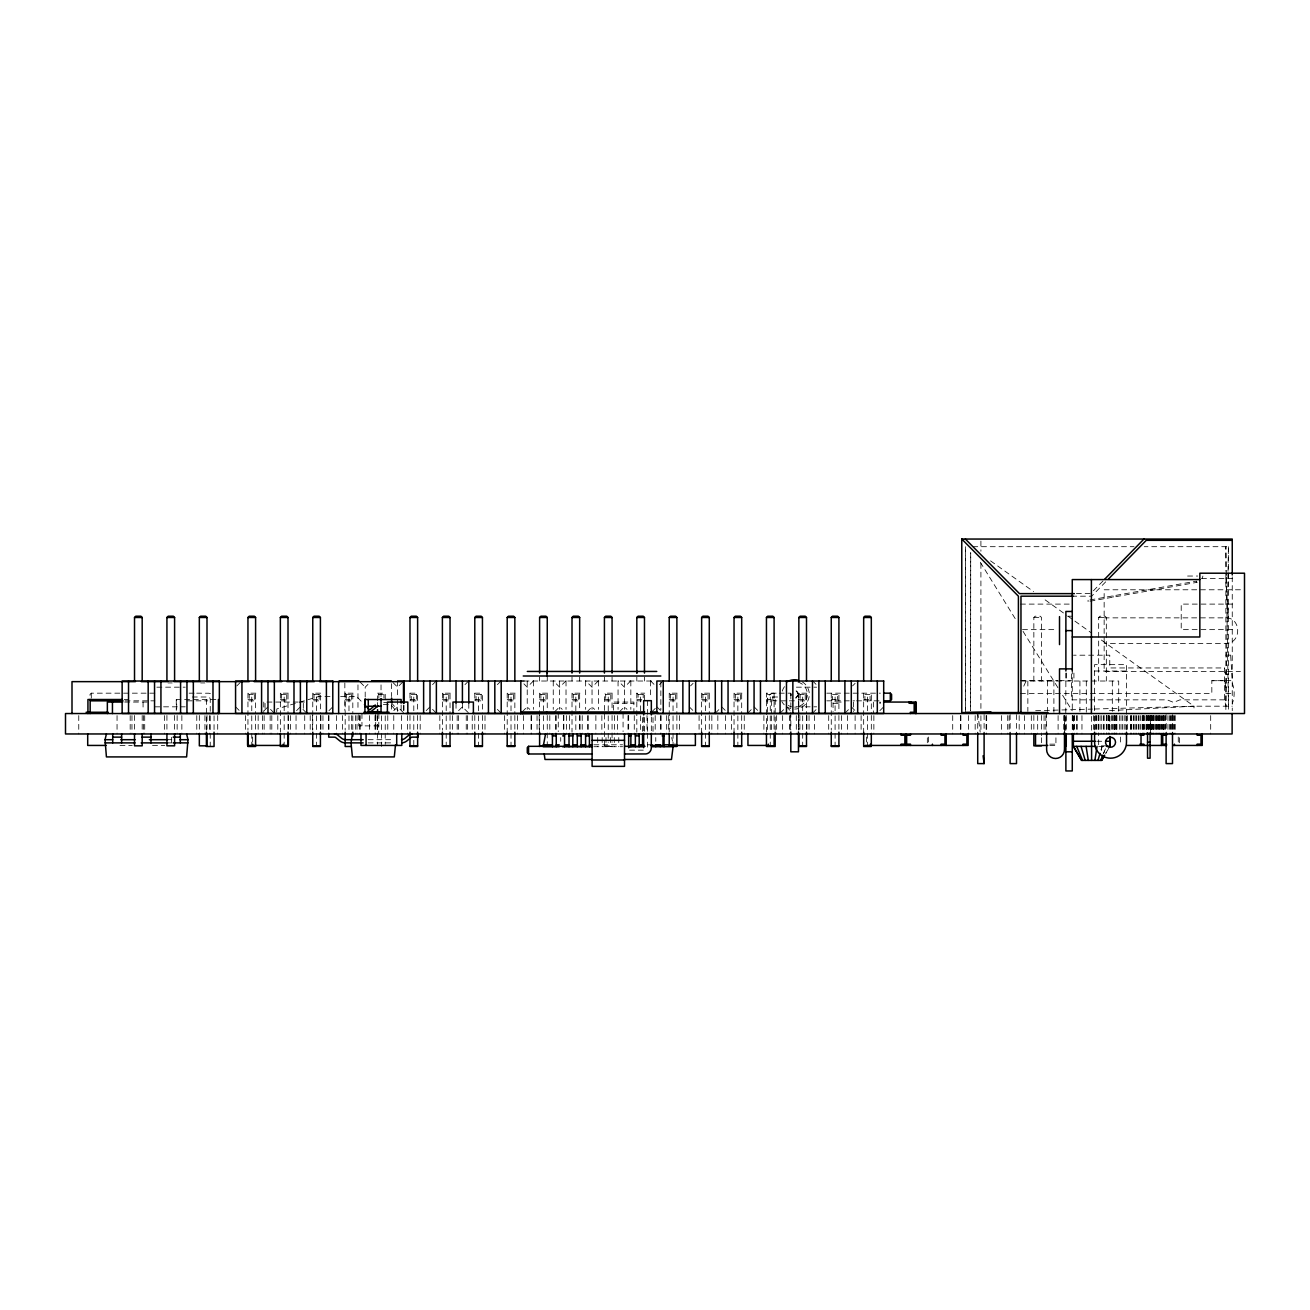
<?xml version="1.0" encoding="UTF-8"?>
<svg xmlns="http://www.w3.org/2000/svg" width="1310" height="1310" viewBox="0 0 1310 1310"><rect width="100%" height="100%" fill="white"/><g stroke="black" fill="none" stroke-linecap="round" stroke-linejoin="round"><path stroke-width="0.75" stroke-dasharray="5 3.75" d="M965.486 712.558L965.601 547.023M790.847 695.348L790.913 693.514A3.832 3.832 0 0 0 790.978 695.495L790.814 694.496M798.429 695.364L798.429 694.496M1227.994 573.289L1225.865 706.188L1224.604 699.851L1224.604 667.953L1109.766 667.953L1109.766 655.197L1073.512 655.197M1228.027 571.242L1228.42 546.696L1144.219 546.696M276.672 712.182L276.836 708.956L297.648 702.766M798.461 694.3L795.727 698.066A3.832 3.832 0 0 0 795.53 690.681L798.461 694.3L798.461 714.097M798.429 694.922L796.087 697.952M1101.071 749.877L1102.103 746.372M1101.153 749.877L1102.201 746.372M1103.544 753.381L1105.738 748.125L1103.61 753.381M1023.749 686.178L1026.205 680.709M1107.785 749.877L1105.722 753.381L1109.865 746.372M1093.408 590.761L1103.249 580.707M1105.673 581.853L1091.672 596.181L1073.496 596.181M154.826 693.17L91.291 693.17L90.013 694.447L90.013 697.853M236.848 685.9L240.68 682.068M255.859 693.17L247.95 693.17L249.227 694.447L254.32 694.447L255.597 693.17L255.597 713.77M264.145 710.659L267.977 706.827M288.282 693.17L280.356 693.17L281.634 694.447L286.726 694.447L288.003 693.17L288.003 713.77M296.551 710.659L300.383 706.827M320.688 693.17L312.762 693.17L314.04 694.447L314.04 699.556L312.762 700.834L320.41 700.834L319.132 699.556L319.132 694.447L320.41 693.17L320.41 713.77M328.957 710.659L332.789 706.827M353.094 693.17L345.169 693.17L346.446 694.447L351.538 694.447L352.816 693.17L352.816 713.77M365.195 697.002L365.195 687.177L370.304 682.068M377.575 700.834L377.575 693.17L378.852 694.447L383.945 694.447L385.222 693.17L385.222 700.834M402.71 682.068L397.601 687.177L392.492 682.068M393.77 710.659L397.601 706.827L403.971 713.197M409.981 700.834L411.258 699.556L411.258 694.447L409.981 693.17L409.981 700.834L417.628 700.834L416.351 699.556L416.351 694.447L417.628 693.17L417.628 713.77M432.562 684.622L436.377 680.791M426.176 710.659L430.008 706.827M450.312 693.17L442.387 693.17L443.664 694.447L448.757 694.447L450.034 693.17L450.034 713.77M464.968 684.622L468.8 680.791M458.582 710.659L462.414 706.827L468.8 713.197M474.793 700.834L476.07 699.556L476.07 694.447L474.793 693.17L474.793 700.834L482.44 700.834L481.163 699.556L481.163 694.447L482.44 693.17L482.44 713.77M497.374 684.622L501.206 680.791M515.125 693.17L507.199 693.17L508.476 694.447L513.569 694.447L514.846 693.17L514.846 713.77M533.612 680.791L527.226 687.177L520.84 680.791M522.117 711.919L527.226 706.827L529.78 709.381M547.531 693.17L539.605 693.17L540.883 694.447L545.975 694.447L547.252 693.17L547.252 713.77M566.018 680.791L559.632 687.177L553.246 680.791M554.523 711.919L559.632 706.827L562.187 709.381M579.937 693.17L572.011 693.17L573.289 694.447L578.381 694.447L579.659 693.17L579.659 713.77M598.424 680.791L592.038 687.177L585.652 680.791M586.929 711.919L592.038 706.827L594.593 709.381M612.343 693.17L604.418 693.17L605.695 694.447L610.788 694.447L612.065 693.17L612.065 713.77M630.831 680.791L624.444 687.177L618.058 680.791M619.335 711.919L624.444 706.827L626.999 709.381M638.101 694.447L643.194 694.447L644.471 693.17L644.471 700.834L636.824 700.834L638.101 699.556L638.101 694.447L636.824 693.17L644.749 693.17M659.405 684.622L663.237 680.791M651.741 711.919L655.573 708.104M677.155 693.17L669.23 693.17L670.507 694.447L675.6 694.447L676.877 693.17L676.877 713.77M690.534 685.9L693.088 683.345M709.562 693.17L701.636 693.17L702.913 694.447L708.006 694.447L709.283 693.17L709.283 713.77M715.276 713.197L719.108 709.381M741.968 693.17L734.042 693.17L735.319 694.447L740.412 694.447L741.689 693.17L741.689 713.77M747.683 713.197L751.514 709.381M774.095 700.834L772.818 699.556L772.818 694.447L774.095 693.17L774.095 713.77M780.089 713.197L783.92 709.381M806.78 693.17L798.854 693.17L800.132 694.447L805.224 694.447L806.501 693.17L806.501 713.77M812.495 713.197L817.604 708.104M831.26 700.834L832.538 699.556L832.538 694.447L831.26 693.17L831.26 730.128M832.538 694.447L837.63 694.447L838.908 693.17L838.908 713.77M852.564 685.9L855.119 683.345M844.901 713.197L848.733 709.381M863.667 700.834L864.944 699.556L864.944 694.447L863.667 693.17L863.667 733.96M864.944 694.447L870.037 694.447L871.314 693.17L871.314 713.77M879.862 710.659L883.693 706.827M1033.852 681.02L1033.852 617.485L1035.129 616.208L1040.238 616.208L1041.515 617.485L1041.515 681.02M1098.664 681.02L1098.664 617.485L1099.941 616.208L1105.051 616.208L1106.328 617.485L1106.328 681.02M299.548 702.193L318.477 696.576L330.546 696.576M1090.002 599.931L1196.243 581.182M1090.018 601.225L1196.521 582.426A8.613 8.613 0 0 0 1197.291 582.213M773.588 693.17L772.9 693.219A6.173 6.173 0 0 0 767.578 698.541L767.545 713.77M1109.488 710.642L1193.983 706.188L1232.251 706.188M1035.653 710.708L1092.491 709.087M1094.521 709.021L1193.983 706.188L1193.983 710.97M1020.457 693.465L1211.832 693.465L1211.832 680.709L1224.604 680.66L1225.865 687.046L1228.42 687.046M972.74 546.696L1134.018 546.696M1187.597 576.04L1197.668 576.04M1201.499 578.594L1232.251 578.594M1240.439 589.778L1104.15 589.778L1104.15 671.441L1240.439 671.441M1076.378 593.626L1090.608 593.626M1020.457 604.106L1071.498 604.106M1232.251 604.106L1181.211 604.106L1181.211 629.635L1232.251 629.635M1067.535 616.208L1072.644 616.208M1033.852 617.485L1041.515 617.485M1098.664 617.485L1106.328 617.485M1104.15 617.861L1225.358 617.861C1241.798 617.108 1241.798 644.111 1225.358 643.374L1104.15 643.374M1022.504 629.651L1057.203 629.635M1225.865 655.147L1232.251 655.147M1094.587 671.015L1126.485 671.015M1228.42 674.29L1225.865 674.29L1224.604 667.953M1020.457 680.66L1057.71 680.709M1059.25 680.66L1071.498 680.709M1211.832 680.709L1224.604 680.709L1225.865 687.046M1225.865 680.66L1232.251 680.66L1230.663 655.147M524.033 681.02L655.262 681.02M1021.489 681.02L1118.707 681.02L1118.707 713.426M168.007 682.919L172.232 682.919M200.692 682.919L204.966 682.919M156.856 687.177L185.218 687.177M796.382 687.177L816.638 687.177M189.131 693.17L194.797 693.17M196.68 693.17L208.699 693.219A6.173 6.173 0 0 1 210.976 693.989M377.575 693.17L385.5 693.17M409.981 693.17L417.906 693.17M474.793 693.17L482.719 693.17M766.448 732.175L766.448 693.17L777.37 693.17M779.253 693.17L790.585 693.17M826.774 693.17L880.369 693.17M1225.865 693.416L1232.251 693.416M314.04 694.447L319.132 694.447M411.258 694.447L416.351 694.447M476.07 694.447L481.163 694.447M766.448 693.17L767.725 694.447L772.818 694.447M340.6 696.576L356.697 696.576L361.871 701.931M192.308 697.002L207.881 697.002A2.342 2.342 0 0 1 210.239 699.343L210.239 713.77M777.6 697.002L773.719 697.002A2.342 2.342 0 0 0 771.377 699.343L771.377 713.77M124.172 699.507L128.167 699.507M215.855 699.507L176.686 699.507L176.686 710.446M247.95 699.475L255.597 699.475M280.356 699.475L288.003 699.475M312.762 699.475L320.41 699.475M345.169 699.475L352.816 699.475M409.981 699.475L417.628 699.475M442.387 699.475L450.034 699.475M474.793 699.475L482.44 699.475M507.199 699.475L514.846 699.475M539.605 699.475L547.252 699.475M572.011 699.475L579.659 699.475M604.418 699.475L612.065 699.475M636.824 699.475L643.194 699.556M669.23 699.475L676.877 699.475M701.636 699.475L709.283 699.475M734.042 699.475L741.689 699.475M766.448 699.475L774.095 699.475M798.854 699.475L806.501 699.475M831.26 699.475L838.908 699.475M863.667 699.475L871.314 699.475M1224.604 699.851L1179.95 699.851L1173.563 702.406L1167.177 699.851L1071.498 699.851L1071.498 672.832M125.056 700.834L148.881 700.834M150.863 700.834L154.826 700.834M187.232 700.834L207.766 700.834M794.368 700.834L766.448 700.834L767.725 699.556L767.725 694.447M826.774 700.834L854.562 700.834M856.543 700.834L880.369 700.834M124.696 702.062L148.177 702.062M266.962 702.062L298.598 702.062M299.482 702.062L307.784 702.062M841.2 702.062L833.045 702.062L833.045 711.625M383.732 702.52L389.332 702.52M613.473 703.339L633.893 703.339M833.045 703.339L841.2 703.339M383.339 704.518L390.789 704.518L395.669 710.462M154.826 706.827L185.218 706.827M796.382 706.827L816.638 706.827M378.868 725.887L358.793 725.887L358.793 713.541M167.745 739.692L171.806 739.692M368.143 739.692L393.72 739.692M1096.699 741.264L1104.199 741.264M167.745 742.885L171.806 742.885M368.143 742.885L393.72 742.885M1049.801 744.162L1055.926 744.162M593.889 744.8L622.594 744.8M647.467 744.8L651.938 744.8M119.98 745.439L132.228 745.439M152.517 745.439L164.765 745.439M1049.801 745.439L1055.926 745.439L1055.926 733.96M604.418 745.832L612.065 745.832M1106.328 745.832L1098.664 745.832L1098.664 737.726M612.065 746.487L604.418 746.487L604.418 693.17M1098.713 746.372L1103.953 746.372M593.889 746.716L622.594 746.716M629.57 750.155L645.159 750.155A2.342 2.342 0 0 0 646.059 749.975M796.12 690.878L798.429 693.923L798.429 710.118M990.556 560.876L1033.557 591.596M1045.134 599.865L1066.635 615.225M1068.289 616.404L1073.25 619.941M1074.904 621.12L1091.443 632.943M1101.366 640.033L1193.983 706.188M871.314 700.834L870.037 699.556L870.037 694.447M851.287 706.827L855.119 710.659M838.908 700.834L837.63 699.556L837.63 694.447M812.495 680.791L817.604 685.9M786.475 706.827L790.307 710.659M754.069 706.827L757.9 710.659M721.663 706.827L725.494 710.659M689.256 706.827L693.088 710.659M650.464 680.791L655.573 685.9M656.85 706.827L660.682 710.659M497.374 709.381L501.206 713.197M432.562 709.381L436.377 713.197M360.086 682.068L365.195 687.177M302.938 709.381L306.753 713.197M270.531 709.381L274.347 713.197M235.571 706.827L239.402 710.659M391.199 702.52L398.06 710.691M980.322 562.252L1015.594 619.27M1023.061 631.355L1058.333 688.372M1062.606 695.283L1072.219 710.839M671.719 737.563L672.521 741.182M1112.992 595.87L1113.205 597.131M977.719 712.558L980.175 732.192M1225.865 578.594L1228.42 619.417M1226.324 575.319L1225.865 546.696L1225.865 571.242M1226.356 577.366L1228.42 706.188M1232.251 576.793L1232.251 710.642M1228.42 546.696L1228.42 710.97M1225.865 573.289L1225.865 712.558M1210.686 715.587L1210.686 733.96M1196.521 581.1L1196.521 582.426M1179.557 737.776L1179.557 743.523M1178.279 737.022L1178.279 744.162M1175.217 715.587L1175.217 733.96M1174.464 715.587L1174.464 733.96M1173.695 715.587L1173.695 733.96M1172.794 715.587L1172.794 733.96M1172.499 714.605L1172.417 733.96M1172.041 715.587L1172.041 733.96M1171.14 715.587L1171.14 733.96M1170.37 715.587L1170.37 733.96M1169.601 715.587L1169.601 733.96M1167.947 715.587L1167.947 733.96M1166.113 714.605L1166.293 733.96M1165.523 715.587L1165.523 733.96M1164.754 715.587L1164.754 733.96M1163.87 715.587L1163.87 733.96M1163.362 715.587L1163.362 733.96M1163.231 715.587L1163.1 733.96M1162.461 715.587L1162.461 733.96M1161.692 715.587L1161.446 733.96M1160.938 715.587L1160.938 733.96M1160.038 715.587L1160.038 733.96M1159.268 715.587L1159.268 733.96M1159.022 715.587L1159.022 733.96M1158.384 715.587L1158.384 733.96M1157.614 715.587L1157.614 733.96M1156.845 715.587L1156.845 733.96M1156.599 715.587L1156.599 733.96M1155.191 715.587L1155.191 733.96M1154.929 715.587L1154.929 733.96M1153.537 715.587L1153.537 733.96M1153.406 715.587L1153.406 733.96M1152.767 715.587L1152.767 733.96M1151.998 715.587L1151.998 733.96M1151.752 715.587L1151.752 733.96M1151.113 715.587L1151.113 733.96M1150.982 715.587L1150.982 733.96M1150.606 733.96L1150.606 715.587L1150.344 733.96M1150.082 715.457L1150.082 732.683M1149.328 715.587L1149.328 733.96M1148.69 715.587L1148.69 733.96M1148.559 715.587L1148.559 733.96M1147.544 715.457L1147.544 732.683M1146.905 715.587L1146.905 733.96M1146.266 715.587L1146.266 733.96M1146.135 715.587L1146.135 733.96M1144.481 715.587L1144.481 733.96M1143.712 715.587L1143.843 733.96M1143.45 715.587L1143.45 733.96M1142.435 715.587L1142.435 733.96M1142.173 715.587L1142.173 733.96M1140.65 715.587L1140.65 733.96M1138.996 715.587L1138.996 733.96M1138.226 715.587L1138.226 733.96M1136.572 715.587L1136.572 733.96M1135.803 715.587L1135.803 733.96M1134.132 715.587L1134.132 733.96M1133.379 715.587L1133.379 733.96M1131.709 715.587L1131.709 733.96M1131.07 715.587L1130.956 733.96M1130.694 715.587L1130.694 733.96M1127.501 715.587L1127.501 733.96M1126.485 714.228L1126.485 664.645L1094.587 664.645L1094.587 714.228M1126.485 716.161L1126.485 730.243M1125.847 715.587L1125.847 733.96M1124.193 715.587L1124.193 733.96M1122.523 715.587L1122.523 733.96M1121 715.587L1121 733.96M1120.623 737.022L1120.623 745.439M1119.346 715.587L1119.346 733.96M1116.922 715.587L1116.922 733.96M1116.153 715.587L1116.153 733.96M1116.022 715.587L1116.022 733.96M1114.876 715.587L1114.876 733.96M1114.745 715.587L1114.745 733.96M1114.499 715.587L1114.499 733.96M1113.091 715.587L1113.091 733.96M1112.829 715.587L1112.829 733.96M1112.321 681.02L1112.321 711.395M1111.437 715.587L1111.306 733.96M1109.881 716.39L1109.865 732.454M1109.652 715.587L1109.652 733.96M1108.882 715.587L1108.882 733.96M1108.244 715.587L1108.244 733.96M1107.982 715.587L1107.982 733.96M1106.59 715.587L1106.59 733.96M1106.328 715.457L1106.328 733.96M1104.15 715.587L1104.15 733.96M1103.397 715.587L1103.397 733.96M1101.726 715.587L1101.726 733.96M1101.644 746.372L1101.661 750.384M1100.072 715.587L1100.072 733.96M1098.664 715.457L1098.664 735.712M1098.55 715.587L1098.55 733.96M1096.879 715.587L1096.879 733.96M1096.126 715.587L1096.126 733.96M1095.226 715.587L1095.226 733.96M1094.587 716.161L1094.587 730.243M1093.572 715.587L1093.572 733.96M1091.574 716.39L1091.672 731.7M1088.086 600.258L1088.086 601.568M1086.301 681.02L1086.301 713.426M1081.962 715.587L1081.962 733.96M1079.915 681.02L1079.915 711.395M1077.246 715.587L1077.246 733.96M1076.476 715.587L1076.476 733.96M1074.298 715.587L1074.298 733.96M1073.922 673.078L1073.922 681.02M1073.922 715.457L1073.922 731.651M1073.414 716.39L1073.381 732.454M1072.644 715.587L1072.644 733.96M1072.268 668.886L1072.268 711.526M1072.268 715.555L1072.268 731.668M1066.258 673.078L1066.258 681.02M1066.258 715.457L1066.258 729.637M1065.881 673.029L1065.751 733.96M1064.997 715.587L1064.997 733.96M1063.72 715.587L1063.72 733.96M1058.103 715.587L1058.103 733.96M1053.895 681.02L1053.895 713.426M1047.509 681.02L1047.509 711.395M1046.624 712.558L1046.624 730.079M1045.855 715.587L1045.855 733.96M1044.07 715.587L1044.07 733.96M1041.515 715.457L1041.515 735.712M1041.515 737.726L1041.515 745.832M1037.684 715.587L1037.684 733.96M1033.852 715.457L1033.852 731.651M1031.314 715.587L1031.314 733.96M1027.859 681.02L1027.859 711.395M1024.42 715.587L1024.42 733.96M1019.18 715.587L1019.18 733.96M1016.511 714.605L1016.511 732.978M1010.125 714.605L1010.125 732.978M1009.109 715.587L1009.109 733.96M1007.701 715.587L1007.701 733.96M1001.446 715.587L1001.446 733.96M986.659 715.587L986.659 733.96M986.135 715.587L986.135 733.96M984.105 714.605L984.105 732.978M980.912 541.079L980.912 551.232M980.912 563.415L980.912 713.704M980.912 715.735L980.912 731.979M977.719 714.605L977.719 732.978M975.164 715.587L975.164 733.96M968.532 715.587L968.532 733.96M965.601 546.696L965.601 710.544M960.885 715.587L960.885 733.96M960.377 715.587L960.377 733.96M952.714 715.587L952.714 733.96M928.61 737.022L928.61 744.162M927.333 737.776L927.333 743.523M880.5 702.062L880.5 703.339M879.731 702.062L879.731 703.339M873.868 715.587L873.868 733.96M873.361 702.062L873.361 713.541M871.314 715.457L871.314 733.96M867.498 697.018L867.498 713.77M867.498 715.817L867.498 746.487M866.598 737.022L866.598 744.162M861.112 715.587L861.112 733.96M855.119 715.587L855.119 733.96M853.449 702.062L853.449 711.625M847.455 715.587L847.455 733.96M841.462 715.587L841.462 733.96M838.908 715.457L838.908 733.96M835.092 697.018L835.092 713.77M835.092 715.817L835.092 746.487M828.706 715.587L828.706 733.96M814.542 715.587L814.542 733.96M809.056 715.587L809.056 733.96M806.894 715.587L806.894 733.96M806.501 715.457L806.501 730.128M805.224 694.447L805.224 699.556L806.501 700.834L798.854 700.834L800.132 699.556L800.132 694.447M802.686 697.018L802.686 713.77M802.686 715.817L802.686 746.487M799.87 715.587L799.87 733.96M798.854 693.17L798.854 730.128M798.461 716.095L798.461 729.981L798.429 712.1M796.3 715.587L796.3 733.96M790.847 693.891L790.847 710.167M790.814 712.132L790.847 729.997M790.307 715.587L790.307 733.96M789.406 715.587L789.406 733.96M782.643 715.587L782.643 733.96M776.65 715.587L776.65 733.96M775.192 699.475L775.192 730.128M774.095 715.457L774.095 730.128M771.377 715.817L771.377 732.175M770.264 697.018L770.264 713.77M770.264 715.817L770.264 746.487M767.545 715.817L767.545 732.175M763.894 715.587L763.894 733.96M744.244 715.587L744.244 733.96M741.689 715.457L741.689 733.96M740.412 694.447L740.412 699.556L741.689 700.834L734.042 700.834L735.319 699.556L735.319 694.447M737.858 697.018L737.858 713.77M737.858 715.817L737.858 746.487M734.042 693.17L734.042 733.96M731.488 715.587L731.488 733.96M725.494 715.587L725.494 733.96M717.831 715.587L717.831 733.96M711.838 715.587L711.838 733.96M709.283 715.457L709.283 733.96M708.006 694.447L708.006 699.556L709.283 700.834L701.636 700.834L702.913 699.556L702.913 694.447M705.451 697.018L705.451 713.77M705.451 715.817L705.451 746.487M701.636 693.17L701.636 733.96M699.082 715.587L699.082 733.96M679.432 715.587L679.432 733.96M676.877 715.457L676.877 732.175M675.6 694.447L675.6 699.556L676.877 700.834L669.23 700.834L670.507 699.556L670.507 694.447M673.045 697.018L673.045 713.77M673.045 715.817L673.045 746.487M669.23 693.17L669.23 732.175M668.722 715.587L668.722 733.96M666.675 715.587L666.675 733.96M661.059 715.587L661.059 733.96M660.846 682.002L660.846 709.954M660.682 715.587L660.682 733.96M655.77 737.563L655.77 741.296M655.197 715.587L655.197 733.96M653.019 717.618L653.019 733.96M651.332 717.029L651.332 731.34M650.464 681.02L650.464 697.231M647.5 700.67L647.5 731.34M647.5 733.387L647.5 747.813A2.342 2.342 0 0 1 646.812 749.467M647.025 715.587L647.025 733.96M644.471 677.057L644.471 681.02M644.471 717.471L644.471 732.175M643.668 717.029L643.668 731.34M643.194 694.447L643.194 697.853M642.44 717.618L642.44 733.96M640.639 697.018L640.639 713.77M640.639 715.817L640.639 732.175M636.824 677.057L636.824 681.02M636.824 693.17L636.824 732.175M634.269 715.587L634.269 733.96M633.893 713.541L633.893 702.062L613.473 702.062L613.473 713.541M630.831 681.02L630.831 709.381M628.669 715.358L628.669 731.553M628.014 715.587L628.014 733.96M624.444 681.02L624.444 709.381M623.069 713.328L623.069 731.553M618.762 737.563L618.762 746.716M618.058 681.02L618.058 709.381M617.55 715.587L617.55 733.96M614.619 715.587L614.619 733.96M614.308 737.563L614.308 746.716M612.065 677.057L612.065 681.02M612.065 715.457L612.065 742.393M610.788 694.447L610.788 699.556L612.065 700.834L604.418 700.834L605.695 699.556L605.695 694.447M610.476 737.563L610.476 746.716M608.233 697.018L608.233 713.77M608.233 715.817L608.233 742.393M606.006 737.563L606.006 746.716M604.418 677.057L604.418 681.02M602.174 737.563L602.174 746.716M601.863 715.587L601.863 733.96M598.424 681.02L598.424 709.381M597.72 737.563L597.72 746.716M595.87 715.587L595.87 733.96M592.038 681.02L592.038 709.381M588.206 715.587L588.206 733.96M587.699 715.587L587.699 733.96M585.652 681.02L585.652 709.381M582.213 715.587L582.213 733.96M580.052 715.587L580.052 733.96M579.659 677.057L579.659 681.02M579.659 715.457L579.659 732.175M578.381 694.447L578.381 699.556L579.659 700.834L572.011 700.834L573.289 699.556L573.289 694.447M575.827 697.018L575.827 713.77M575.827 715.817L575.827 732.175M572.011 677.057L572.011 681.02M572.011 693.17L572.011 732.175M569.457 715.587L569.457 733.96M566.526 715.587L566.526 733.96M566.018 681.02L566.018 709.381M563.857 715.358L563.857 731.553M563.464 715.587L563.464 733.96M560.713 737.563L560.713 741.296M559.632 681.02L559.632 709.381M558.256 713.328L558.256 731.553M556.062 715.587L556.062 733.96M555.8 715.587L555.8 733.96M553.246 681.02L553.246 709.381M549.807 715.587L549.807 733.96M547.252 677.057L547.252 681.02M547.252 715.457L547.252 746.487M545.975 694.447L545.975 699.556L547.252 700.834L539.605 700.834L540.883 699.556L540.883 694.447M543.421 697.018L543.421 713.77M543.421 715.817L543.421 732.175M539.605 677.057L539.605 681.02M539.605 693.17L539.605 733.96M539.212 715.587L539.212 733.96M537.051 715.587L537.051 733.96M533.612 681.02L533.612 709.381M531.565 715.587L531.565 733.96M531.058 715.587L531.058 733.96M527.226 681.02L527.226 709.381M523.394 715.587L523.394 733.96M517.401 715.587L517.401 733.96M514.846 715.457L514.846 733.96M513.569 694.447L513.569 699.556L514.846 700.834L507.199 700.834L508.476 699.556L508.476 694.447M511.015 697.018L511.015 713.77M511.015 715.817L511.015 746.487M507.199 693.17L507.199 733.96M504.645 715.587L504.645 733.96M484.995 715.587L484.995 733.96M482.44 715.457L482.44 733.96M478.608 697.018L478.608 713.77M478.608 715.817L478.608 746.487M474.793 715.457L474.793 733.96M472.239 715.587L472.239 733.96M468.8 703.306L468.8 711.395M467.637 715.587L467.637 733.96M466.245 715.587L466.245 733.96M462.414 703.306L462.414 711.395M458.582 715.587L458.582 733.96M457.174 715.587L457.174 733.96M456.027 703.306L456.027 711.395M452.589 715.587L452.589 733.96M450.034 715.457L450.034 730.128M448.757 694.447L448.757 699.556L450.034 700.834L442.387 700.834L443.664 699.556L443.664 694.447M446.202 697.018L446.202 713.77M446.202 715.817L446.202 746.487M442.387 693.17L442.387 730.128M439.833 715.587L439.833 733.96M420.183 715.587L420.183 733.96M417.628 715.457L417.628 730.128M413.796 697.018L413.796 713.77M413.796 715.817L413.796 732.175M413.796 740.346L413.796 746.487M409.981 715.457L409.981 730.128M407.426 715.587L407.426 733.96M403.971 705.32L403.971 711.395M403.48 705.566L403.48 713.541M401.433 715.587L401.433 733.96M401.138 704.976L401.138 710.446M397.601 681.02L397.601 697.231M397.601 699.245L397.601 711.395M393.77 715.587L393.77 733.96M391.592 683.689L391.592 696.609M391.592 704.109L391.592 710.315M387.776 715.587L387.776 733.96M385.222 715.817L385.222 744.44M383.945 694.447L383.945 697.853M381.39 715.817L381.39 746.487M381.03 684.884L381.03 696.609M378.852 694.447L378.852 697.853M378.868 713.541L378.721 733.96M377.575 702.537L377.575 707.646M377.575 715.817L377.575 744.44M377.182 715.587L377.182 733.96M375.708 713.541L375.708 725.887M375.528 715.587L375.528 733.96M375.02 715.587L375.02 733.96M369.535 715.587L369.535 733.96M361.953 713.541L361.953 725.887M360.217 715.587L360.217 733.96M359.333 715.587L359.333 733.96M357.974 684.884L357.974 710.315M357.024 715.587L357.024 733.96M355.37 715.587L355.37 733.96M352.816 715.817L352.816 730.128M351.538 694.447L351.538 699.556L352.816 700.834L345.169 700.834L346.446 699.556L346.446 694.447M351.669 715.587L351.669 733.96M348.984 697.018L348.984 713.77M348.984 715.817L348.984 732.175M345.169 693.17L345.169 730.128M344.841 682.919L344.841 710.315M342.614 715.587L342.614 733.96M336.621 715.587L336.621 733.96M328.957 715.587L328.957 733.96M328.581 715.587L328.581 733.96M322.964 715.587L322.964 733.96M320.917 715.587L320.917 733.96M320.41 715.457L320.41 730.128M316.578 697.018L316.578 713.77M316.578 715.817L316.578 746.487M312.762 693.17L312.762 730.128M312.369 715.587L312.369 733.96M310.208 715.587L310.208 733.96M304.722 715.587L304.722 733.96M303.314 703.339L303.314 710.478M296.044 715.587L296.044 733.96M290.558 715.587L290.558 733.96M288.397 715.587L288.397 733.96M288.003 715.457L288.003 730.128M286.726 694.447L286.726 699.556L288.003 700.834L280.356 700.834L281.634 699.556L281.634 694.447M284.172 697.018L284.172 713.77M284.172 715.817L284.172 746.487M280.356 693.17L280.356 732.175M277.802 715.587L277.802 733.96M271.809 715.587L271.809 733.96M270.138 715.587L270.138 733.96M265.046 703.339L265.046 710.478M264.145 715.587L264.145 733.96M263.769 702.062L263.769 713.541M262.491 715.587L262.491 733.96M258.152 715.587L258.152 733.96M255.597 715.457L255.597 732.175M254.32 694.447L254.32 699.556L255.597 700.834L247.95 700.834L249.227 699.556L249.227 694.447M252.666 737.022L252.666 742.377M251.766 697.018L251.766 713.77M251.766 715.817L251.766 746.487M247.95 693.17L247.95 730.128M245.396 715.587L245.396 733.96M217.706 715.587L217.706 733.96M214.054 715.817L214.054 730.128M210.239 715.817L210.239 746.487M209.534 715.587L209.534 733.96M206.996 715.457L206.996 733.96M206.407 699.475L206.407 730.128M204.95 715.587L204.95 733.96M199.333 715.457L199.333 733.96M196.778 715.587L196.778 733.96M181.861 715.587L181.861 733.96M177.128 715.587L177.128 733.96M176.261 699.507L176.261 710.446M174.59 715.457L174.59 731.651M171.397 737.235L171.397 742.885M166.927 715.457L166.927 731.651M164.372 715.587L164.372 733.96M144.722 715.587L144.722 733.96M143.576 715.587L143.576 733.96M143.068 702.062L143.068 710.478M142.184 715.457L142.184 731.651M134.521 715.457L134.521 731.651M131.966 715.587L131.966 733.96M130.181 715.587L130.181 733.96M117.049 715.587L117.049 733.96M91.291 693.17L91.291 700.834M78.764 715.587L78.764 733.96M797.937 682.084A12.756 12.756 0 0 1 794.646 707.154M791.338 706.729A12.756 12.756 0 0 1 788.26 705.451M782.316 691.107A12.756 12.756 0 0 1 785.623 685.376M801.982 681.691A14.672 14.672 0 0 1 794.646 709.07M790.847 708.579A14.672 14.672 0 0 1 787.31 707.105M784.264 704.78A14.672 14.672 0 0 1 781.939 701.734M1232.251 683.214A28.181 28.181 0 0 1 1232.251 703.634M1202.908 576.04A8.613 8.613 0 0 1 1202.04 578.25M970.694 552.771L970.579 710.544L970.71 552.771M1064.604 733.96L1064.604 715.587L1064.473 733.96"/><path stroke-width="1.5" d="M965.601 712.558L990.999 711.985M546.81 676.009L547.302 671.441M186.609 733.96L187.985 739.692L186.609 756.918L106.421 756.918L105.046 739.692L106.421 733.96M395.489 744.899L394.31 756.918L352.406 756.918L351.031 742.885L352.406 733.96M546.548 711.952L546.548 713.541M664.055 744.8L673.307 744.8L671.49 759.472L624.559 759.472M1094.898 760.406L1097.027 746.372M559.223 746.716L543.175 746.716L545.55 733.96M1097.976 760.406L1100.04 753.381M1100.629 760.406L1102.823 755.133M1073.381 733.616L1073.365 746.372L1081.601 760.406L1101.661 760.406L1104.707 755.133M1101.661 760.406L1103.708 756.902M1104.641 579.266L1143.957 539.049M1108.473 578.987L1146.283 540.326L1232.251 540.326M134.521 681.02L134.521 617.485L135.798 616.208L140.907 616.208L142.184 617.485L142.184 681.02M166.927 681.02L166.927 617.485L168.204 616.208L173.313 616.208L174.59 617.485L174.59 681.02M199.333 681.02L199.333 617.485L200.61 616.208L205.719 616.208L206.996 617.485L206.996 681.02M247.95 681.02L247.95 617.485L249.227 616.208L254.32 616.208L255.597 617.485L255.597 681.02M280.356 681.02L280.356 617.485L281.634 616.208L286.726 616.208L288.003 617.485L288.003 681.02M312.762 681.02L312.762 617.485L314.04 616.208L319.132 616.208L320.41 617.485L320.41 681.02M409.981 681.02L409.981 617.485L411.258 616.208L416.351 616.208L417.628 617.485L417.628 681.02M442.387 681.02L442.387 617.485L443.664 616.208L448.757 616.208L450.034 617.485L450.034 681.02M474.793 681.02L474.793 617.485L476.07 616.208L481.163 616.208L482.44 617.485L482.44 681.02M507.199 681.02L507.199 617.485L508.476 616.208L513.569 616.208L514.846 617.485L514.846 681.02M539.605 673.078L539.605 617.485L540.883 616.208L545.975 616.208L547.252 617.485L547.252 673.078M572.011 673.078L572.011 617.485L573.289 616.208L578.381 616.208L579.659 617.485L579.659 673.078M604.418 673.078L604.418 617.485L605.695 616.208L610.788 616.208L612.065 617.485L612.065 673.078M636.824 673.078L636.824 617.485L638.101 616.208L643.194 616.208L644.471 617.485L644.471 673.078M592.104 746.323L528.569 746.323L527.291 747.601L527.291 752.71L528.569 753.987L592.104 753.987M669.23 681.02L669.23 617.485L670.507 616.208L675.6 616.208L676.877 617.485L676.877 681.02M701.636 681.02L701.636 617.485L702.913 616.208L708.006 616.208L709.283 617.485L709.283 681.02M734.042 681.02L734.042 617.485L735.319 616.208L740.412 616.208L741.689 617.485L741.689 681.02M766.448 681.02L766.448 617.485L767.725 616.208L772.818 616.208L774.095 617.485L774.095 681.02M798.854 681.02L798.854 617.485L800.132 616.208L805.224 616.208L806.501 617.485L806.501 681.02M831.26 681.02L831.26 617.485L832.538 616.208L837.63 616.208L838.908 617.485L838.908 681.02M863.667 681.02L863.667 617.485L864.944 616.208L870.037 616.208L871.314 617.485L871.314 681.02M884.348 700.834L890.309 700.834L891.586 699.556L891.586 694.447L890.309 693.17L884.348 693.17M375.299 704.993L369.633 709.954L364.458 704.6M370.337 712.182L378.066 705.795M1047.967 712.558L961.769 712.558L961.769 539.049L1232.251 539.049L1232.251 574.959M1199.845 579.577L1072.268 579.577L1072.268 671.064M1074.347 593.626L1019.475 593.626L965.372 539.049M1073.496 596.181L1020.965 596.181L1020.965 712.558M1072.268 611.475L1065.881 611.475L1065.881 671.015M134.521 617.485L142.184 617.485M166.927 617.485L174.59 617.485M199.333 617.485L206.996 617.485M247.95 617.485L255.597 617.485M280.356 617.485L288.003 617.485M312.762 617.485L320.41 617.485M409.981 617.485L417.628 617.485M442.387 617.485L450.034 617.485M474.793 617.485L482.44 617.485M507.199 617.485L514.846 617.485M539.605 617.485L547.252 617.485M572.011 617.485L579.659 617.485M604.418 617.485L612.065 617.485M636.824 617.485L644.471 617.485M669.23 617.485L676.877 617.485M701.636 617.485L709.283 617.485M734.042 617.485L741.689 617.485M766.448 617.485L774.095 617.485M798.854 617.485L806.501 617.485M831.26 617.485L838.908 617.485M863.667 617.485L871.314 617.485M1065.881 630.618L1072.268 630.618M1072.268 636.987L1199.845 636.987L1199.845 573.207L1244.5 573.207L1244.5 713.541L65.5 713.541L65.5 733.96L1232.12 733.96L1232.12 713.541M1072.268 668.886L1059.512 668.886L1059.512 713.541M527.308 671.441L656.768 671.441M523.23 676.009L660.846 676.009M339.159 680.791L358.809 680.791M371.565 680.791L391.215 680.791M397.601 681.02L524.033 681.02M135.438 681.642L72.001 681.642L72.001 713.541M141.251 681.642L167.729 681.642M173.837 681.642L200.315 681.642M206.423 681.642L249.195 681.642M254.107 681.642L281.797 681.642M286.857 681.642L314.318 681.642M319.591 681.642L403.48 681.642L403.48 703.568M122.354 699.507L87.934 699.507L87.934 713.541M364.737 699.507L401.138 699.507L401.138 703.159M123.058 700.834L91.291 700.834L90.013 699.556M122.665 702.062L107.355 702.062L107.355 713.541M883.824 702.062L916.23 702.062L916.23 713.541M368.274 706.221L381.03 706.221M381.03 711.739L368.274 711.739L368.274 699.507M521.118 711.952L644.684 711.952M650.775 711.952L657.407 711.952M86.132 712.263L108.19 712.263M363.885 712.263L389.07 712.263M521.036 712.918L522.903 713.541M527.259 712.918L643.734 712.918M652.151 712.918L657.473 712.918M371.565 713.197L377.46 713.197M643.881 712.984L520.61 713.541M657.817 712.984L652.413 713.541M405.936 713.426L454.062 713.426M472.714 713.426L520.84 713.426M1021.489 713.426L1047.509 713.426M1140.011 735.237L1143.843 735.237L1143.843 733.96M552.427 735.876L556.242 735.876M562.629 735.876L564.544 735.876M569.015 735.876L572.83 735.876M577.301 735.876L581.132 735.876M585.586 735.876L589.418 735.876M628.98 735.876L630.88 735.876M635.35 735.876L639.182 735.876M662.139 735.876L664.055 735.876M112.709 737.137L121.633 737.137M142.053 737.137L150.977 737.137M173.182 737.137L180.322 737.137M105.046 739.692L112.709 739.692M120.847 739.692L135.077 739.692M149.324 739.692L167.631 739.692M179.847 739.692L187.985 739.692M363.214 739.692L345.562 739.692A6.141 6.141 0 0 1 341.681 738.316L337.816 735.156A5.273 5.273 0 0 0 334.476 733.96M592.104 740.33L624.51 740.33M1073.365 741.264L1095.209 741.264M1105.574 741.264L1109.881 741.264M1147.544 742.246L1150.082 742.246M105.046 742.885L135.077 742.885M141.185 742.885L167.631 742.885M173.182 742.885L187.985 742.885M363.214 742.885L345.038 742.868A9.334 9.334 0 0 1 340.076 741.1L335.704 737.546A2.08 2.08 0 0 0 334.59 737.153L328.712 737.137L328.712 733.96M1140.011 744.162L1143.843 744.162L1143.843 745.439M543.175 744.8L552.427 744.8M556.242 744.8L559.223 744.8M564.544 744.8L569.015 744.8M572.83 744.8L577.301 744.8M581.132 744.8L585.586 744.8M589.418 744.8L592.398 744.8M630.88 744.8L635.35 744.8M639.182 744.8L643.652 744.8M106.077 745.439L87.704 745.439L87.704 733.96M650.726 745.439L662.975 745.439L662.975 733.96M865.321 745.439L968.155 745.439L968.155 733.96M1047.771 745.439L1035.522 745.439L1035.522 733.96M1126.747 745.439L1166.539 745.439L1166.539 744.162L1162.723 744.162L1162.723 735.237L1166.539 735.237L1166.539 733.96M1172.663 745.439L1202.269 745.439L1202.269 733.96M247.95 745.832L255.597 745.832L255.597 733.682M288.003 745.832L280.356 745.832L280.356 733.682M312.762 745.832L320.41 745.832M409.981 745.832L417.628 745.832M442.387 745.832L450.034 745.832M474.793 745.832L482.44 745.832M507.199 745.832L514.846 745.832M539.605 745.832L543.421 745.832M701.636 745.832L709.283 745.832M734.042 745.832L741.689 745.832M806.501 745.832L798.854 745.832L798.854 733.682M831.26 745.832L838.908 745.832M863.667 745.832L871.314 745.832L871.314 733.682M1041.515 745.832L1033.852 745.832L1033.852 733.682M255.597 746.487L247.95 746.487L247.95 732.175M280.356 746.487L288.003 746.487L288.003 732.175M350.9 746.487L345.169 746.487L345.169 732.175M624.51 746.323L645.028 746.323M673.045 746.487L676.877 746.487M766.448 746.487L775.192 746.487L775.192 732.175M798.854 746.487L806.501 746.487L806.501 732.175M871.314 746.487L863.667 746.487L863.667 732.175M1095.209 746.372L1073.365 746.372L1081.634 760.406M1106.475 746.372L1109.865 746.372L1109.865 736.433M562.629 746.716L592.398 746.716M628.98 746.716L643.652 746.716M673.307 746.716L651.938 746.716L651.938 744.8M1065.881 751.809L1072.268 751.809M624.51 753.987L645.961 753.938A6.173 6.173 0 0 0 651.283 748.616L651.332 733.387M591.923 759.472L544.993 759.472L544.207 754.003M592.104 759.98L624.51 759.98M984.105 732.978L984.105 763.599L977.719 763.599L977.719 732.978M961.769 539.049L1018.41 596.181L1018.41 712.558M1076.705 746.372L1082.584 760.406M636.775 671.441L637.037 672.832M1081.061 746.372L1085.22 760.406M1086.121 746.372L1088.299 760.406M983.122 755.739L984.105 763.599M1091.59 760.406L1091.574 733.616M1197.16 733.96L1197.16 735.237L1200.992 735.237L1200.992 744.162L1197.16 744.162L1197.16 745.439M1174.464 744.162L1174.464 745.439M1172.499 732.978L1172.499 763.599L1166.113 763.599L1166.113 732.978M1161.446 733.96L1161.446 745.439M1150.082 732.683L1150.082 758.195L1147.544 758.195L1147.544 732.683M1141.026 733.96L1141.026 745.439M1126.485 732.208L1126.485 742.246A15.949 15.949 0 0 1 1110.536 758.195A15.949 15.949 0 0 1 1094.587 742.246L1094.587 732.208M1109.848 737.432L1109.832 746.372M1091.394 579.577L1091.394 713.541M1072.268 733.682L1072.268 770.951L1065.881 770.951L1065.881 733.633M1066.258 733.682L1066.258 745.832M1064.473 732.028L1064.473 749.566A8.924 8.924 0 0 1 1055.549 758.49A8.924 8.924 0 0 1 1046.624 749.566L1046.624 732.028M1059.512 616.617L1059.512 644.602M1016.511 732.978L1016.511 763.599L1010.125 763.599L1010.125 732.978M963.047 733.96L963.047 735.237L966.878 735.237L966.878 744.162L963.047 744.162L963.047 745.439M946.213 733.96L946.213 745.439M941.104 733.96L941.104 735.237L944.936 735.237L944.936 744.162L941.104 744.162L941.104 745.439M932.425 744.162L932.425 745.439M915.461 702.062L915.461 713.541M911.121 702.062L911.121 703.339M910.352 702.062L910.352 703.339L914.183 703.339L914.183 712.263L910.352 712.263L910.352 713.541M910.483 733.96L910.483 735.237L906.651 735.237L906.651 744.162L910.483 744.162L910.483 745.439M909.091 702.062L909.091 703.339M906.143 733.96L906.143 745.439M901.051 733.96L901.051 735.237L904.866 735.237L904.866 744.162L901.051 744.162L901.051 745.439M890.309 693.17L890.309 700.834M877.307 681.02L877.307 713.426M870.429 744.162L870.429 745.439M857.673 681.02L857.673 713.426M851.287 681.02L851.287 713.426M844.901 681.02L844.901 713.426M838.908 732.175L838.908 746.487L831.26 746.487L831.26 732.175M825.267 681.02L825.267 713.426M818.881 681.02L818.881 713.426M812.495 681.02L812.495 713.426M798.461 731.962L798.461 751.809L790.814 751.809L790.814 731.979M792.861 681.02L792.861 713.426M786.475 681.02L786.475 713.426M780.089 681.02L780.089 713.426M774.095 733.682L774.095 745.832L766.448 745.832L766.448 733.682M768.364 744.162L768.364 745.439L747.944 745.439L747.944 733.96M760.455 681.02L760.455 713.426M754.069 681.02L754.069 713.426M747.683 681.02L747.683 713.426M741.689 732.175L741.689 746.487L734.042 746.487L734.042 732.175M728.049 681.02L728.049 713.426M721.663 681.02L721.663 713.426M715.276 681.02L715.276 713.426M709.283 732.175L709.283 746.487L701.636 746.487L701.636 732.175M695.643 681.02L695.643 713.426M695.381 733.96L695.381 745.439L674.961 745.439L674.961 744.162M689.256 681.02L689.256 713.426M682.87 681.02L682.87 713.426M676.877 733.682L676.877 745.832L669.23 745.832L669.23 733.682M664.055 733.96L664.055 746.716M663.237 681.02L663.237 713.426M660.224 746.716L660.224 744.8L655.77 744.8L655.77 746.716M651.332 714.982L651.332 700.67L643.668 700.67L643.668 714.982M643.668 733.387L643.668 747.683M642.555 733.96L642.555 745.439M639.182 733.96L639.182 746.716M635.35 733.96L635.35 746.716M630.88 733.96L630.88 746.716M628.669 733.584L628.669 747.764M624.51 733.96L624.51 766.366L592.104 766.366L592.104 733.96M589.418 733.96L589.418 746.716M585.586 733.96L585.586 746.716M581.132 733.96L581.132 746.716M577.301 733.96L577.301 746.716M572.83 733.96L572.83 746.716M569.015 733.96L569.015 746.716M564.544 733.96L564.544 746.716M556.242 733.96L556.242 746.716M552.427 733.96L552.427 746.716M539.605 732.175L539.605 746.487M528.569 746.323L528.569 753.987M520.84 681.02L520.741 713.541M514.846 732.175L514.846 746.487L507.199 746.487L507.199 732.175M501.206 681.02L501.206 713.426M494.82 681.02L494.82 713.426M488.433 681.02L488.433 713.426M482.44 732.175L482.44 746.487L474.793 746.487L474.793 732.175M473.385 713.541L473.385 702.062L452.965 702.062L452.965 713.541M468.8 681.02L468.8 703.306M462.414 681.02L462.414 703.306M456.027 681.02L456.027 703.306M450.034 732.175L450.034 746.487L442.387 746.487L442.387 732.175M436.377 681.02L436.377 713.426M430.008 681.02L430.008 713.426M423.621 681.02L423.621 713.426M418.021 733.96L418.021 737.137L412.126 737.153A2.08 2.08 0 0 0 411.012 737.546L406.64 741.1A9.334 9.334 0 0 1 401.679 742.868M417.628 732.175L417.628 746.487L409.981 746.487L409.981 732.175M407.803 713.541L407.803 702.062L387.4 702.062L387.4 713.541M403.971 681.02L403.971 703.306M401.81 733.96L401.81 745.439L360.987 745.439L360.987 733.96M396.701 733.96L396.701 745.439M391.592 697.984L391.592 702.487M381.03 698.574L381.03 712.263M377.575 709.676L377.575 713.77M366.079 733.96L366.079 745.439M365.195 698.967L365.195 706.827M364.933 699.507L364.933 713.541M352.816 732.175L352.816 736.269M338.635 681.642L338.635 713.541M326.403 681.02L326.403 713.426M320.41 732.175L320.41 746.487L312.762 746.487L312.762 732.175M306.753 681.02L306.753 713.426M300.383 681.02L300.383 713.426M293.997 681.02L293.997 713.426M288.397 733.96L288.397 745.439L247.557 745.439L247.557 733.96M283.287 744.162L283.287 745.439M274.347 681.02L274.347 713.426M267.977 681.02L267.977 713.426M261.591 681.02L261.591 713.426M252.666 744.162L252.666 745.439M241.941 681.02L241.941 713.426M218.393 699.507L218.393 713.541M214.054 732.175L214.054 746.487L206.407 746.487L206.407 732.175M212.99 681.02L212.99 713.426M206.996 733.682L206.996 745.832L199.333 745.832L199.333 733.682M193.34 681.02L193.34 713.426M186.953 681.02L186.953 713.426M180.583 681.02L180.583 713.426M180.322 733.96L180.322 742.885M174.59 733.682L174.59 745.832L166.927 745.832L166.927 733.682M160.934 681.02L160.934 713.426M154.547 681.02L154.547 713.426M150.977 733.96L150.977 742.885M148.177 681.02L148.177 713.426M142.184 733.682L142.184 745.832L134.521 745.832L134.521 733.682M128.527 681.02L128.527 713.426M121.633 733.96L121.633 742.885M112.709 733.96L112.709 742.885M112.447 702.062L112.447 713.541M90.161 699.507L90.161 713.541M787.31 681.691A14.672 14.672 0 0 1 798.445 680.234M401.499 739.692A6.141 6.141 0 0 0 405.036 738.316L408.9 735.156A5.273 5.273 0 0 1 412.241 733.96M219.359 681.02L122.141 681.02L122.141 713.426L219.359 713.426L219.359 681.02M332.789 681.02L235.571 681.02L235.571 713.426L332.789 713.426L332.789 681.02M883.693 681.02L656.85 681.02L656.85 713.426L883.693 713.426L883.693 681.02M1108.031 746.585A5.011 5.011 0 0 0 1115.547 742.246A5.011 5.011 0 0 0 1108.031 737.907A5.011 5.011 0 0 0 1108.031 746.585"/></g></svg>
